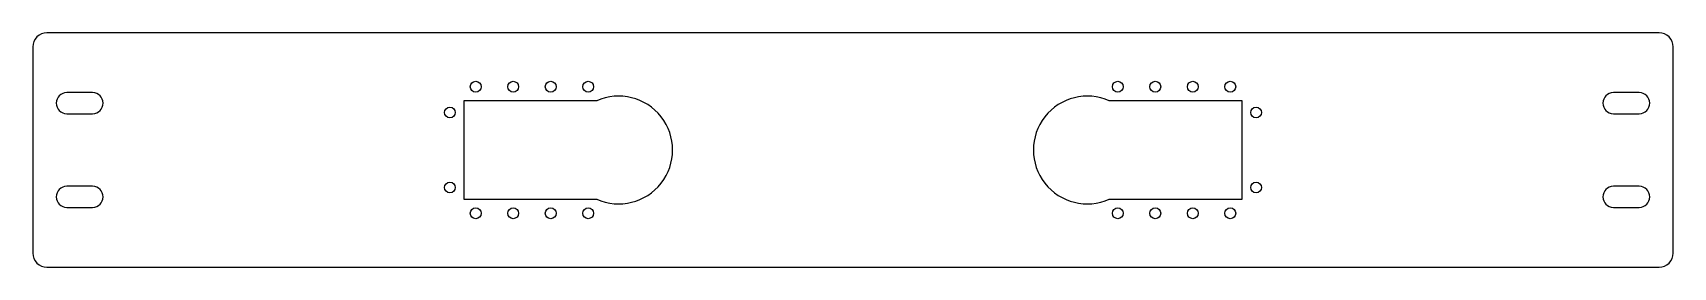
# Model space of a CAD drawing. Header units: millimetres. Extents: x 0 to 350, y 0 to 50.
import ezdxf

# ---------------------------------------------------------------- set-up
doc = ezdxf.new("R2010")
doc.units = ezdxf.units.MM

msp = doc.modelspace()

# ---------------------------------------------------------------- linework, layer by layer
at = {"color": 7, "linetype": 'Continuous', "lineweight": 25}
for p, q in [((347, 50), (3, 50)), ((0, 47), (0, 3)), ((350, 3), (350, 47)), ((12.75, 37.25), (7.25, 37.25)), ((92, 35.5), (92, 14.5)), ((120.31, 35.5), (92, 35.5)), ((258, 35.5), (229.69, 35.5)), ((258, 14.5), (258, 35.5)), ((342.75, 37.25), (337.25, 37.25)), ((7.25, 32.75), (12.75, 32.75)), ((337.25, 32.75), (342.75, 32.75)), ((12.75, 17.25), (7.25, 17.25)), ((92, 14.5), (120.31, 14.5)), ((229.69, 14.5), (258, 14.5)), ((342.75, 17.25), (337.25, 17.25)), ((7.25, 12.75), (12.75, 12.75)), ((337.25, 12.75), (342.75, 12.75)), ((3, 0), (347, 0))]:
    msp.add_line(p, q, dxfattribs=at)
for centre in [(94.5, 38.5), (102.5, 38.5), (110.5, 38.5), (118.5, 38.5), (231.5, 38.5), (239.5, 38.5), (247.5, 38.5), (255.5, 38.5), (89, 33), (261, 33), (89, 17), (261, 17), (94.5, 11.5), (102.5, 11.5), (110.5, 11.5), (118.5, 11.5), (231.5, 11.5), (239.5, 11.5), (247.5, 11.5), (255.5, 11.5)]:
    msp.add_circle(centre, 1.15, dxfattribs=at)
for centre, radius, start, end in [((3, 47), 3, 90, 180), ((347, 47), 3, 0, 90), ((7.25, 35), 2.25, 90, 270), ((12.75, 35), 2.25, 270, 90), ((125, 25), 11.5, 245.9294, 114.0706), ((225, 25), 11.5, 65.9294, 294.0706), ((337.25, 35), 2.25, 90, 270), ((342.75, 35), 2.25, 270, 90), ((7.25, 15), 2.25, 90, 270), ((12.75, 15), 2.25, 270, 90), ((337.25, 15), 2.25, 90, 270), ((342.75, 15), 2.25, 270, 90), ((3, 3), 3, 180, 270), ((347, 3), 3, 270, 0)]:
    msp.add_arc(centre, radius, start, end, dxfattribs=at)

doc.saveas('drawing.dxf')
